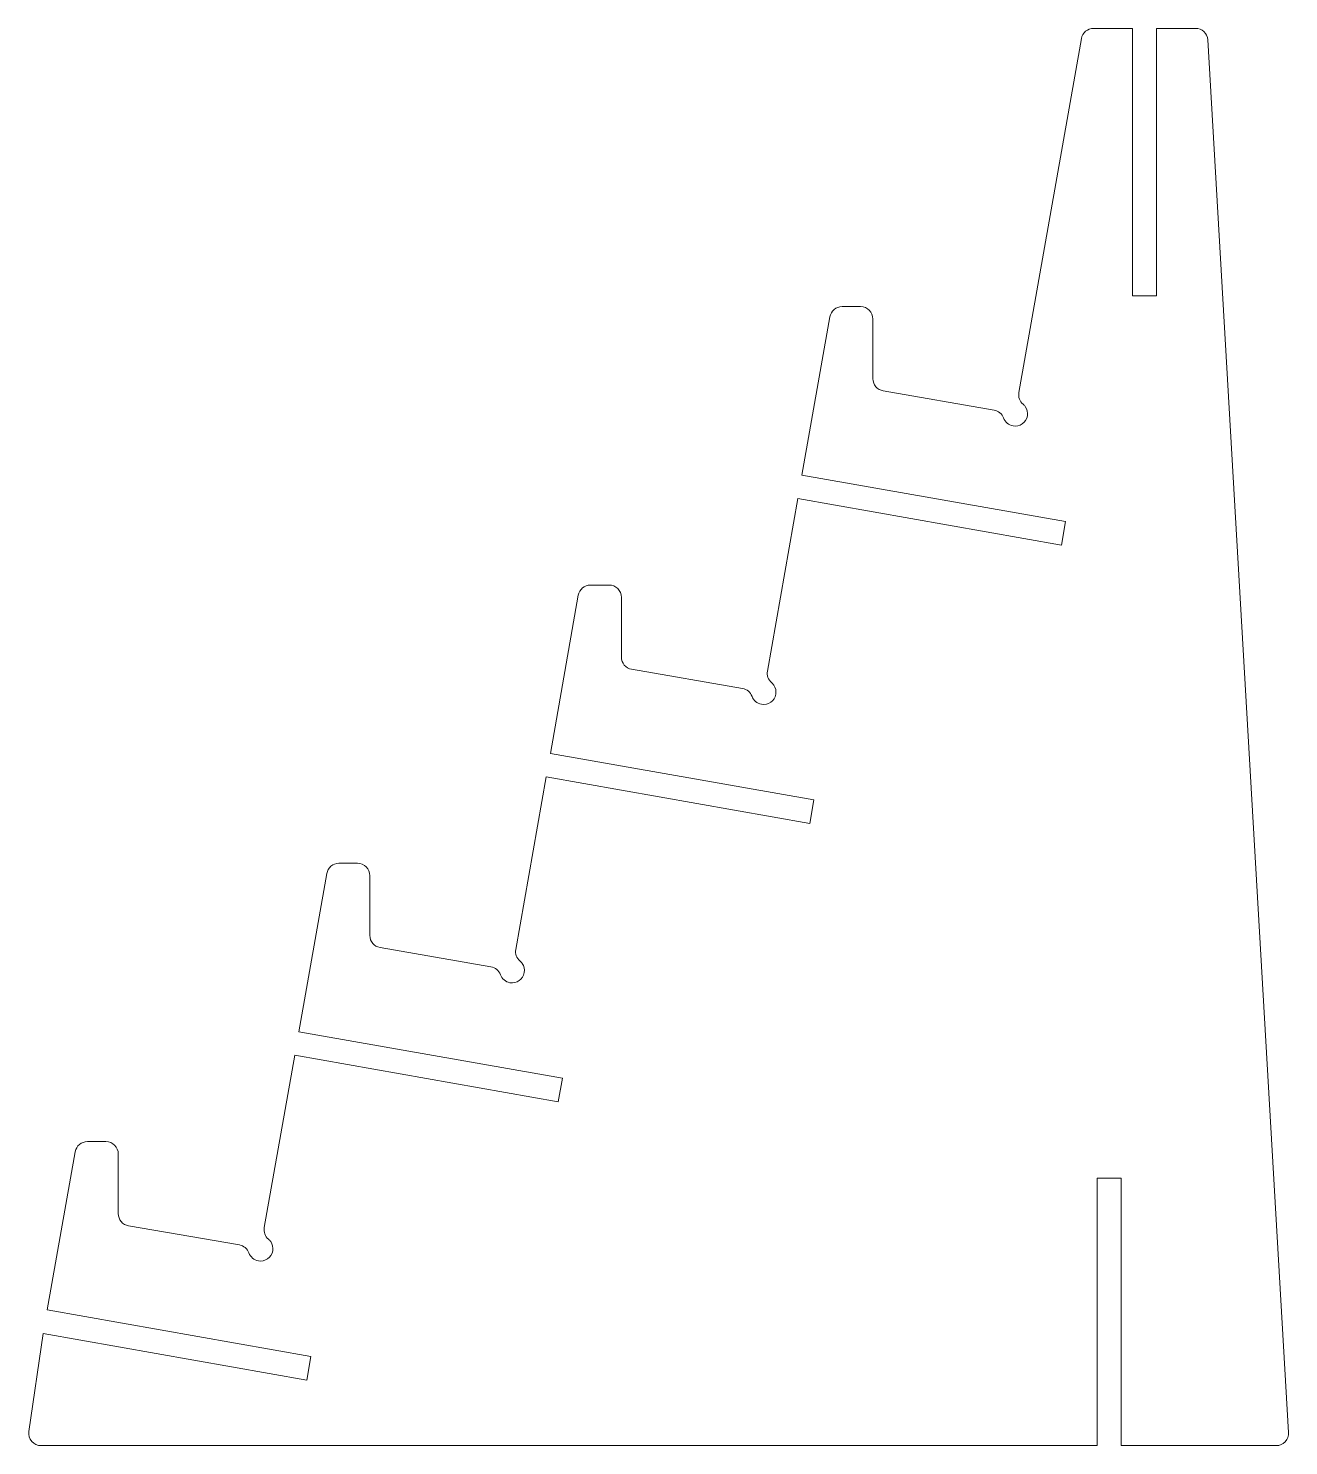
# Model space of a CAD drawing. Header units: millimetres. Extents: x 228 to 533, y -167 to 176.
import ezdxf

# ---------------------------------------------------------------- set-up
doc = ezdxf.new("R2010")
doc.units = ezdxf.units.MM
doc.header["$MEASUREMENT"] = 0
doc.layers.add('Layer 1', color=7, linetype='Continuous')

msp = doc.modelspace()

# ---------------------------------------------------------------- linework, layer by layer
at = {"layer": 'Layer 1', "color": 250, "lineweight": 9}
msp.add_open_spline([(486.9186, -167.4775), (486.9186, -167.4775), (230.7889, -167.4775), (230.7889, -167.4775), (229.8866, -167.4775), (229.1096, -167.1222), (228.5194, -166.4395), (227.9292, -165.7568), (227.6904, -164.9368), (227.8204, -164.0438), (227.8204, -164.0438), (231.2805, -140.2793), (231.2805, -140.2793), (231.2805, -140.2793), (295.1932, -151.5569), (295.1932, -151.5569), (295.1932, -151.5569), (296.2009, -145.8451), (296.2009, -145.8451), (296.2009, -145.8451), (232.2882, -134.5675), (232.2882, -134.5675), (232.2882, -134.5675), (239.0578, -96.2061), (239.0578, -96.2061), (239.313, -94.76), (240.5436, -93.7275), (242.0121, -93.7275), (242.0121, -93.7275), (246.4952, -93.7275), (246.4952, -93.7275), (248.1475, -93.7275), (249.4952, -95.0752), (249.4952, -96.7275), (249.4952, -96.7275), (249.4952, -111.2042), (249.4952, -111.2042), (249.4952, -112.6753), (250.5315, -113.9093), (251.9812, -114.1598), (251.9812, -114.1598), (278.8703, -118.8079), (278.8703, -118.8079), (279.9574, -118.9958), (280.7973, -119.697), (281.1765, -120.733), (281.5321, -121.7047), (282.3816, -122.4661), (283.4739, -122.6588), (285.1055, -122.9466), (286.6616, -121.8574), (286.9496, -120.2257), (287.0936, -119.4099), (286.8931, -118.6129), (286.4529, -117.984), (286.3027, -117.7695), (286.1246, -117.5744), (285.9229, -117.4049), (285.0799, -116.6967), (284.707, -115.6708), (284.8985, -114.5865), (284.8985, -114.5865), (292.2804, -72.7792), (292.2804, -72.7792), (292.2804, -72.7792), (356.1931, -84.0568), (356.1931, -84.0568), (356.1931, -84.0568), (357.2008, -78.345), (357.2008, -78.345), (357.2008, -78.345), (293.2881, -67.0674), (293.2881, -67.0674), (293.2881, -67.0674), (300.0578, -28.7061), (300.0578, -28.7061), (300.313, -27.26), (301.5436, -26.2275), (303.0121, -26.2275), (303.0121, -26.2275), (307.4952, -26.2275), (307.4952, -26.2275), (309.1475, -26.2275), (310.4952, -27.5752), (310.4952, -29.2275), (310.4952, -29.2275), (310.4952, -43.7042), (310.4952, -43.7042), (310.4952, -45.1753), (311.5317, -46.4082), (312.9812, -46.6598), (312.9812, -46.6598), (339.8718, -51.3295), (339.8718, -51.3295), (340.9583, -51.5182), (341.7973, -52.2194), (342.176, -53.2551), (342.5314, -54.2273), (343.3811, -54.989), (344.4738, -55.1818), (346.1054, -55.4696), (347.6615, -54.3804), (347.9495, -52.7487), (348.0935, -51.9329), (347.893, -51.1359), (347.4528, -50.507), (347.3026, -50.2925), (347.1244, -50.0974), (346.9227, -49.9279), (346.0798, -49.2196), (345.7068, -48.1939), (345.8982, -47.1096), (345.8982, -47.1096), (353.2804, -5.2792), (353.2804, -5.2792), (353.2804, -5.2792), (417.1931, -16.5568), (417.1931, -16.5568), (417.1931, -16.5568), (418.2008, -10.845), (418.2008, -10.845), (418.2008, -10.845), (354.2881, 0.4326), (354.2881, 0.4326), (354.2881, 0.4326), (361.0578, 38.7939), (361.0578, 38.7939), (361.313, 40.2401), (362.5435, 41.2725), (364.0121, 41.2725), (364.0121, 41.2725), (368.4952, 41.2725), (368.4952, 41.2725), (370.1475, 41.2725), (371.4952, 39.9248), (371.4952, 38.2725), (371.4952, 38.2725), (371.4952, 23.7958), (371.4952, 23.7958), (371.4952, 22.3248), (372.5315, 21.0907), (373.9812, 20.8402), (373.9812, 20.8402), (400.8703, 16.1921), (400.8703, 16.1921), (401.9574, 16.0042), (402.7973, 15.303), (403.1765, 14.267), (403.5321, 13.2953), (404.3816, 12.5339), (405.4739, 12.3412), (407.1055, 12.0534), (408.6616, 13.1426), (408.9496, 14.7743), (409.0936, 15.5901), (408.8931, 16.3871), (408.4529, 17.016), (408.3027, 17.2305), (408.1246, 17.4255), (407.9228, 17.5951), (407.0798, 18.3034), (406.707, 19.3291), (406.8984, 20.4134), (406.8984, 20.4134), (414.2806, 62.2438), (414.2806, 62.2438), (414.2806, 62.2438), (478.1933, 50.9662), (478.1933, 50.9662), (478.1933, 50.9662), (479.201, 56.678), (479.201, 56.678), (479.201, 56.678), (415.2883, 67.9556), (415.2883, 67.9556), (415.2883, 67.9556), (422.058, 106.3169), (422.058, 106.3169), (422.3132, 107.7631), (423.5437, 108.7955), (425.0123, 108.7955), (425.0123, 108.7955), (429.4954, 108.7955), (429.4954, 108.7955), (431.1477, 108.7955), (432.4954, 107.4477), (432.4954, 105.7955), (432.4954, 105.7955), (432.4954, 91.3188), (432.4954, 91.3188), (432.4954, 89.8479), (433.5317, 88.6137), (434.9814, 88.3632), (434.9814, 88.3632), (461.8705, 83.7151), (461.8705, 83.7151), (462.9576, 83.5273), (463.7976, 82.826), (464.1767, 81.79), (464.5323, 80.8184), (465.3818, 80.0568), (466.4741, 79.8642), (468.1056, 79.5764), (469.6618, 80.6657), (469.9498, 82.2973), (470.0937, 83.1131), (469.8933, 83.9102), (469.4531, 84.539), (469.303, 84.7535), (469.1248, 84.9486), (468.923, 85.1181), (468.0801, 85.8264), (467.7072, 86.8521), (467.8986, 87.9364), (467.8986, 87.9364), (483.058, 173.8169), (483.058, 173.8169), (483.3133, 175.263), (484.5438, 176.2955), (486.0123, 176.2955), (486.0123, 176.2955), (495.4586, 176.2955), (495.4586, 176.2955), (495.4586, 176.2955), (495.4586, 111.3955), (495.4586, 111.3955), (495.4586, 111.3955), (501.2586, 111.3955), (501.2586, 111.3955), (501.2586, 111.3955), (501.2586, 176.2955), (501.2586, 176.2955), (501.2586, 176.2955), (510.7047, 176.2955), (510.7047, 176.2955), (512.281, 176.2955), (513.6058, 175.0855), (513.6969, 173.5121), (513.6969, 173.5121), (533.2625, -164.2609), (533.2625, -164.2609), (533.3125, -165.1234), (533.0555, -165.8881), (532.4669, -166.5208), (531.8783, -167.1535), (531.1332, -167.4775), (530.2704, -167.4775), (530.2704, -167.4775), (492.7186, -167.4775), (492.7186, -167.4775), (492.7186, -167.4775), (492.7186, -102.5775), (492.7186, -102.5775), (492.7186, -102.5775), (486.9186, -102.5775), (486.9186, -102.5775), (486.9186, -102.5775), (486.9186, -167.4775), (486.9186, -167.4775)], degree=3, knots=[0, 0, 0, 0, 0.01162791, 0.01162791, 0.01162791, 0.02325581, 0.02325581, 0.02325581, 0.03488372, 0.03488372, 0.03488372, 0.04651163, 0.04651163, 0.04651163, 0.05813953, 0.05813953, 0.05813953, 0.06976744, 0.06976744, 0.06976744, 0.08139535, 0.08139535, 0.08139535, 0.09302326, 0.09302326, 0.09302326, 0.10465116, 0.10465116, 0.10465116, 0.11627907, 0.11627907, 0.11627907, 0.12790698, 0.12790698, 0.12790698, 0.13953488, 0.13953488, 0.13953488, 0.15116279, 0.15116279, 0.15116279, 0.1627907, 0.1627907, 0.1627907, 0.1744186, 0.1744186, 0.1744186, 0.18604651, 0.18604651, 0.18604651, 0.19767442, 0.19767442, 0.19767442, 0.20930233, 0.20930233, 0.20930233, 0.22093023, 0.22093023, 0.22093023, 0.23255814, 0.23255814, 0.23255814, 0.24418605, 0.24418605, 0.24418605, 0.25581395, 0.25581395, 0.25581395, 0.26744186, 0.26744186, 0.26744186, 0.27906977, 0.27906977, 0.27906977, 0.29069767, 0.29069767, 0.29069767, 0.30232558, 0.30232558, 0.30232558, 0.31395349, 0.31395349, 0.31395349, 0.3255814, 0.3255814, 0.3255814, 0.3372093, 0.3372093, 0.3372093, 0.34883721, 0.34883721, 0.34883721, 0.36046512, 0.36046512, 0.36046512, 0.37209302, 0.37209302, 0.37209302, 0.38372093, 0.38372093, 0.38372093, 0.39534884, 0.39534884, 0.39534884, 0.40697674, 0.40697674, 0.40697674, 0.41860465, 0.41860465, 0.41860465, 0.43023256, 0.43023256, 0.43023256, 0.44186047, 0.44186047, 0.44186047, 0.45348837, 0.45348837, 0.45348837, 0.46511628, 0.46511628, 0.46511628, 0.47674419, 0.47674419, 0.47674419, 0.48837209, 0.48837209, 0.48837209, 0.5, 0.5, 0.5, 0.51162791, 0.51162791, 0.51162791, 0.52325581, 0.52325581, 0.52325581, 0.53488372, 0.53488372, 0.53488372, 0.54651163, 0.54651163, 0.54651163, 0.55813953, 0.55813953, 0.55813953, 0.56976744, 0.56976744, 0.56976744, 0.58139535, 0.58139535, 0.58139535, 0.59302326, 0.59302326, 0.59302326, 0.60465116, 0.60465116, 0.60465116, 0.61627907, 0.61627907, 0.61627907, 0.62790698, 0.62790698, 0.62790698, 0.63953488, 0.63953488, 0.63953488, 0.65116279, 0.65116279, 0.65116279, 0.6627907, 0.6627907, 0.6627907, 0.6744186, 0.6744186, 0.6744186, 0.68604651, 0.68604651, 0.68604651, 0.69767442, 0.69767442, 0.69767442, 0.70930233, 0.70930233, 0.70930233, 0.72093023, 0.72093023, 0.72093023, 0.73255814, 0.73255814, 0.73255814, 0.74418605, 0.74418605, 0.74418605, 0.75581395, 0.75581395, 0.75581395, 0.76744186, 0.76744186, 0.76744186, 0.77906977, 0.77906977, 0.77906977, 0.79069767, 0.79069767, 0.79069767, 0.80232558, 0.80232558, 0.80232558, 0.81395349, 0.81395349, 0.81395349, 0.8255814, 0.8255814, 0.8255814, 0.8372093, 0.8372093, 0.8372093, 0.84883721, 0.84883721, 0.84883721, 0.86046512, 0.86046512, 0.86046512, 0.87209302, 0.87209302, 0.87209302, 0.88372093, 0.88372093, 0.88372093, 0.89534884, 0.89534884, 0.89534884, 0.90697674, 0.90697674, 0.90697674, 0.91860465, 0.91860465, 0.91860465, 0.93023256, 0.93023256, 0.93023256, 0.94186047, 0.94186047, 0.94186047, 0.95348837, 0.95348837, 0.95348837, 0.96511628, 0.96511628, 0.96511628, 0.97674419, 0.97674419, 0.97674419, 0.98837209, 0.98837209, 0.98837209, 1, 1, 1, 1], dxfattribs=at)

doc.saveas('drawing.dxf')
